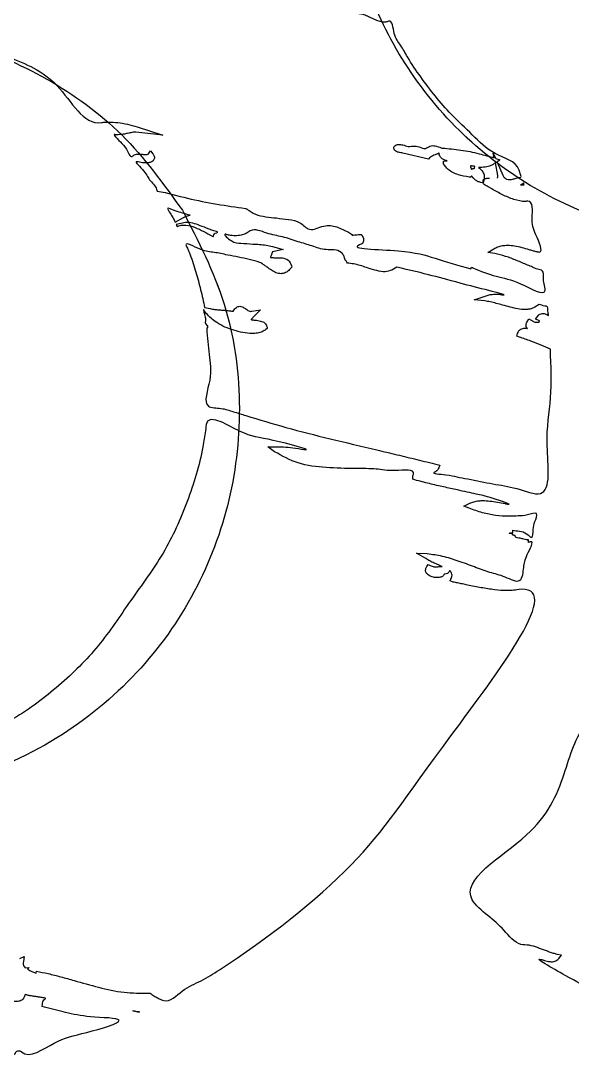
# Model space of a CAD drawing. Header units: inches. Extents: x 0.01 to 3.99, y 0.01 to 4.99.
# Drawn here: x 1.013 to 1.316, y 1.14 to 1.711 of the extents above; entities that cross this region are included whole.
import ezdxf

# ---------------------------------------------------------------- set-up
doc = ezdxf.new("R2010")
doc.units = ezdxf.units.IN
for name, color, linetype in [('Logo', 7, 'CONTINUOUS'), ('outline', 7, 'CONTINUOUS'), ('outline_2', 7, 'CONTINUOUS')]:
    doc.layers.add(name, color=color, linetype=linetype)

msp = doc.modelspace()

# ---------------------------------------------------------------- linework, layer by layer
at = {"layer": 'Logo', "color": 7}
for points in [[(1.076704, 1.652418), (1.09086, 1.647862), (1.076053, 1.649489), (1.076053, 1.649489)], [(1.064012, 1.648187), (1.064337, 1.648025), (1.064012, 1.647862)], [(1.082887, 1.637611), (1.084026, 1.639238), (1.085328, 1.637611)], [(1.237467, 1.635333), (1.236816, 1.634682), (1.222822, 1.637936)], [(1.243813, 1.640865), (1.244138, 1.640702), (1.244464, 1.640702)], [(1.272939, 1.635333), (1.272451, 1.637936), (1.273752, 1.635007), (1.27603, 1.634194), (1.274566, 1.632892), (1.277658, 1.625895)], [(1.245114, 1.632078), (1.245114, 1.633543), (1.246904, 1.633706), (1.247067, 1.633706)], [(1.274891, 1.62557), (1.27359, 1.632567)], [(1.262037, 1.629638), (1.262362, 1.630614)], [(1.264315, 1.630126), (1.264803, 1.629638)], [(1.261386, 1.624431), (1.26041, 1.625407), (1.260084, 1.624756), (1.259108, 1.624756), (1.259108, 1.624756)], [(1.267244, 1.622966), (1.266918, 1.621665), (1.265617, 1.621827)], [(1.267895, 1.620363), (1.267406, 1.620688)], [(1.269359, 1.624105), (1.270335, 1.624105)], [(1.28742, 1.620526), (1.288885, 1.620526), (1.289373, 1.620526)], [(1.136258, 1.607508), (1.136746, 1.607508), (1.137071, 1.607183)], [(1.097694, 1.600023), (1.10225, 1.602627)], [(1.103226, 1.599861), (1.098182, 1.598722)], [(1.192883, 1.594491), (1.195161, 1.593027), (1.194673, 1.592864)], [(1.199066, 1.593189), (1.199879, 1.593189), (1.200368, 1.592538)], [(1.151065, 1.586681), (1.156923, 1.585054), (1.151065, 1.583752)], [(1.273264, 1.582776), (1.269522, 1.583426), (1.272776, 1.585379)], [(1.161479, 1.575942), (1.161641, 1.575291), (1.161153, 1.574802)], [(1.193045, 1.577406), (1.192395, 1.577406), (1.191906, 1.578057)], [(1.219405, 1.575291), (1.216639, 1.573663)], [(1.260084, 1.574314), (1.26041, 1.575291)], [(1.267732, 1.556741), (1.261874, 1.557392), (1.267406, 1.559182)], [(1.114616, 1.549907), (1.113152, 1.552022)], [(1.113803, 1.553161), (1.116895, 1.55251)], [(1.129586, 1.551046), (1.129424, 1.551046), (1.1304, 1.552348)], [(1.139675, 1.551046), (1.144556, 1.55186), (1.140488, 1.547792)], [(1.297672, 1.554788), (1.295231, 1.553324)], [(1.291163, 1.545676), (1.291977, 1.546978), (1.293278, 1.546165)], [(1.297509, 1.546002), (1.295556, 1.546815), (1.296858, 1.548443)], [(1.115105, 1.543398), (1.115593, 1.542585), (1.115105, 1.541771), (1.114942, 1.541609)], [(1.148136, 1.542422), (1.148136, 1.541609), (1.147485, 1.54112)], [(1.295882, 1.545026), (1.296533, 1.545026), (1.297672, 1.545026)], [(1.28677, 1.53689), (1.285305, 1.537378), (1.285793, 1.538842)], [(1.152204, 1.473919), (1.148624, 1.476685), (1.15318, 1.476685)], [(1.241535, 1.466922), (1.242999, 1.466597), (1.242511, 1.465132)], [(1.229331, 1.458461), (1.228192, 1.458786), (1.228192, 1.459925)], [(1.259271, 1.44284), (1.256179, 1.443979), (1.259108, 1.445444)], [(1.28319, 1.428033), (1.28319, 1.428684), (1.281237, 1.429172)], [(1.28319, 1.429335), (1.28319, 1.430799)], [(1.291814, 1.424128), (1.291814, 1.425592), (1.291163, 1.425592), (1.291163, 1.425267)], [(1.235351, 1.415178), (1.230307, 1.41827), (1.236165, 1.417945)], [(1.236002, 1.410948), (1.236653, 1.411924), (1.237792, 1.411436)], [(1.242511, 1.410785), (1.244301, 1.410785)], [(1.245765, 1.406717), (1.24544, 1.406717)], [(1.250321, 1.402324), (1.248694, 1.402975), (1.249508, 1.404765)], [(1.012268, 1.195512), (1.014709, 1.196651), (1.014221, 1.193885)], [(1.308411, 1.195512), (1.309875, 1.197302), (1.307597, 1.19779)], [(1.015197, 1.190468), (1.017313, 1.190631), (1.016499, 1.189655)], [(1.021218, 1.187539), (1.02138, 1.188516)], [(1.015197, 1.175824), (1.015035, 1.175173)], [(1.083212, 1.176475), (1.083863, 1.176475), (1.084351, 1.176149)], [(1.025774, 1.168827), (1.024472, 1.169152), (1.024635, 1.170454)]]:
    msp.add_lwpolyline(points, dxfattribs=at)
for points in [[(1.260247, 1.629638)], [(1.28742, 1.620526)], [(1.287746, 1.625082)], [(1.101599, 1.606532)], [(1.10583, 1.603766)], [(1.103226, 1.599861)], [(1.12503, 1.593352)], [(1.303855, 1.530218)], [(1.074263, 1.166874)]]:
    msp.add_lwpolyline(points, close=True, dxfattribs=at)
for points, knots in [([(1.580797, 1.910973), (1.570384, 1.925422), (1.549894, 1.953857), (1.507298, 1.984692), (1.458099, 2.005527), (1.402829, 2.01354), (1.344422, 2.006146), (1.287865, 1.9815), (1.239403, 1.940268), (1.205505, 1.885529), (1.190804, 1.829713), (1.19053, 1.778037), (1.200335, 1.732234), (1.221146, 1.688257), (1.251999, 1.649239), (1.291626, 1.618658), (1.339719, 1.596972), (1.395479, 1.587216), (1.456268, 1.594055), (1.511732, 1.61786), (1.55698, 1.654837), (1.589248, 1.70021), (1.608628, 1.751441), (1.614163, 1.805716), (1.606462, 1.861053), (1.589448, 1.894147), (1.580797, 1.910973)], [0, 0, 0, 0, 0.053136, 0.104564, 0.155331, 0.212277, 0.269965, 0.329747, 0.394884, 0.457736, 0.519996, 0.565485, 0.611687, 0.659316, 0.710216, 0.759471, 0.808029, 0.867187, 0.927045, 0.989032, 1.045609, 1.100258, 1.154211, 1.208016, 1.262556, 1.318968, 1.318968, 1.318968, 1.318968]), ([(1.277658, 1.625895), (1.277898, 1.62538), (1.278351, 1.624409), (1.279807, 1.623561), (1.281567, 1.623382), (1.283665, 1.623643), (1.285404, 1.624491), (1.288251, 1.62457), (1.287299, 1.626288), (1.286968, 1.627404), (1.285379, 1.633578), (1.27198, 1.636624), (1.261084, 1.648056), (1.24981, 1.658366), (1.240485, 1.669106), (1.232504, 1.679752), (1.226165, 1.688934), (1.221586, 1.697467), (1.217487, 1.702365), (1.217005, 1.711382), (1.214115, 1.710055), (1.213412, 1.709898), (1.21215, 1.709797), (1.210231, 1.710163), (1.207698, 1.711078), (1.205178, 1.712258), (1.202735, 1.713381), (1.200484, 1.714312), (1.198959, 1.714492), (1.198252, 1.714575)], [0, 0, 0, 0, 0.001668, 0.003148, 0.004786, 0.006956, 0.0092, 0.011363, 0.012566, 0.013814, 0.01512, 0.03117, 0.047272, 0.063445, 0.076692, 0.089957, 0.103209, 0.110563, 0.117966, 0.125352, 0.126164, 0.126875, 0.127535, 0.12994, 0.13265, 0.135615, 0.138274, 0.140737, 0.142861, 0.142861, 0.142861, 0.142861]), ([(1.101599, 1.606532), (1.091187, 1.620982), (1.070697, 1.649416), (1.0281, 1.680251), (0.978903, 1.701085), (0.923652, 1.709096), (0.865287, 1.701721), (0.808808, 1.677021), (0.760355, 1.635824), (0.726451, 1.581081), (0.711585, 1.5253), (0.711334, 1.473629), (0.721158, 1.427839), (0.741925, 1.383828), (0.772804, 1.344799), (0.812428, 1.314216), (0.860522, 1.292531), (0.916282, 1.282775), (0.97707, 1.289614), (1.032535, 1.313419), (1.07778, 1.350396), (1.110058, 1.395768), (1.129402, 1.447005), (1.135075, 1.501273), (1.127289, 1.556617), (1.110259, 1.589707), (1.101599, 1.606532)], [0, 0, 0, 0, 0.053136, 0.104564, 0.155331, 0.212271, 0.269918, 0.329594, 0.394735, 0.45761, 0.5199, 0.565352, 0.611519, 0.659213, 0.710113, 0.759368, 0.807926, 0.867084, 0.926943, 0.988929, 1.045506, 1.100155, 1.154108, 1.207921, 1.262467, 1.318893, 1.318893, 1.318893, 1.318893]), ([(0.976796, 1.701883), (0.986492, 1.698165), (1.005951, 1.690703), (1.034636, 1.679477), (1.04702, 1.652923), (1.058333, 1.654879), (1.059634, 1.65499), (1.062244, 1.655069), (1.066212, 1.654767), (1.071446, 1.653909), (1.07494, 1.652918), (1.076704, 1.652418)], [0, 0, 0, 0, 0.031046, 0.062307, 0.094037, 0.095133, 0.09644, 0.09796, 0.10296, 0.108349, 0.113846, 0.113846, 0.113846, 0.113846]), ([(1.076053, 1.649489), (1.075709, 1.649477), (1.074981, 1.649452), (1.073838, 1.64928), (1.072287, 1.648915), (1.070245, 1.648481), (1.067694, 1.648161), (1.065792, 1.647938), (1.064658, 1.648056), (1.064342, 1.648156), (1.064121, 1.648177), (1.064012, 1.648187)], [0, 0, 0, 0, 0.001032, 0.002183, 0.003459, 0.005815, 0.008437, 0.011183, 0.011511, 0.011846, 0.012174, 0.012174, 0.012174, 0.012174]), ([(1.064012, 1.647862), (1.065173, 1.646533), (1.067486, 1.643884), (1.070917, 1.641054), (1.07292, 1.634817), (1.075065, 1.637115), (1.07634, 1.63738), (1.077366, 1.637458), (1.078186, 1.637443), (1.078896, 1.637419), (1.079576, 1.637267), (1.080233, 1.637261), (1.080822, 1.637153), (1.08152, 1.637102), (1.082163, 1.637164), (1.082734, 1.637318), (1.08285, 1.637539), (1.082887, 1.637611)], [0, 0, 0, 0, 0.005148, 0.010259, 0.015362, 0.016843, 0.018151, 0.019263, 0.01992, 0.020615, 0.021389, 0.021999, 0.022577, 0.023187, 0.024077, 0.024571, 0.024807, 0.024807, 0.024807, 0.024807]), ([(1.085328, 1.637611), (1.085621, 1.637192), (1.086123, 1.636477), (1.086273, 1.635284), (1.085995, 1.634169), (1.085039, 1.633146), (1.083305, 1.632628), (1.081474, 1.632524), (1.079621, 1.632649), (1.078147, 1.632838), (1.074316, 1.633965), (1.081803, 1.627306), (1.083232, 1.62282), (1.087393, 1.619417), (1.087611, 1.617214), (1.087652, 1.61713), (1.093693, 1.616032), (1.103999, 1.612994), (1.120398, 1.609841), (1.131049, 1.608274), (1.136258, 1.607508)], [0, 0, 0, 0, 0.001511, 0.00258, 0.00349, 0.004889, 0.006541, 0.008783, 0.010407, 0.01201, 0.013555, 0.019958, 0.026424, 0.032969, 0.033012, 0.033101, 0.033223, 0.050304, 0.066849, 0.082679, 0.082679, 0.082679, 0.082679]), ([(1.222822, 1.637936), (1.22199, 1.638066), (1.220475, 1.638302), (1.218384, 1.638992), (1.217615, 1.640547), (1.217994, 1.64172), (1.219039, 1.642536), (1.22054, 1.642712), (1.222093, 1.642566), (1.223529, 1.64228), (1.22546, 1.641279), (1.228358, 1.641966), (1.231747, 1.641713), (1.235021, 1.639764), (1.237523, 1.642211), (1.240732, 1.642009), (1.242721, 1.64127), (1.243813, 1.640865)], [0, 0, 0, 0, 0.002545, 0.004637, 0.006324, 0.007039, 0.008188, 0.010066, 0.011421, 0.01288, 0.014436, 0.017782, 0.021255, 0.024817, 0.027501, 0.030391, 0.033904, 0.033904, 0.033904, 0.033904]), ([(1.247067, 1.633706), (1.246526, 1.633876), (1.245456, 1.634214), (1.244001, 1.635077), (1.24308, 1.636068), (1.242852, 1.636971), (1.242673, 1.63739), (1.242795, 1.638142), (1.242139, 1.637679), (1.241716, 1.637499), (1.240905, 1.637148), (1.239828, 1.636823), (1.238521, 1.636223), (1.237815, 1.635627), (1.237467, 1.635333)], [0, 0, 0, 0, 0.001697, 0.003354, 0.005053, 0.005566, 0.006069, 0.006559, 0.007089, 0.007633, 0.008162, 0.009655, 0.011057, 0.012419, 0.012419, 0.012419, 0.012419]), ([(1.244464, 1.640702), (1.247825, 1.640411), (1.254644, 1.63982), (1.264147, 1.637861), (1.27021, 1.636118), (1.272939, 1.635333)], [0, 0, 0, 0, 0.010115, 0.02052, 0.029039, 0.029039, 0.029039, 0.029039]), ([(1.259108, 1.624756), (1.257145, 1.625117), (1.253111, 1.625857), (1.247901, 1.628164), (1.245887, 1.630992), (1.245114, 1.632078)], [0, 0, 0, 0, 0.006016, 0.012359, 0.016312, 0.016312, 0.016312, 0.016312]), ([(1.27359, 1.632567), (1.272776, 1.632019), (1.271081, 1.630879), (1.267852, 1.63003), (1.265553, 1.630092), (1.264315, 1.630126)], [0, 0, 0, 0, 0.002927, 0.006098, 0.009806, 0.009806, 0.009806, 0.009806]), ([(1.262362, 1.630614), (1.262126, 1.630664), (1.261631, 1.630769), (1.260931, 1.630728), (1.259983, 1.631202), (1.259983, 1.630414), (1.259977, 1.629966), (1.260158, 1.629746), (1.260247, 1.629638)], [0, 0, 0, 0, 0.000709, 0.001485, 0.002302, 0.002866, 0.003278, 0.003682, 0.003682, 0.003682, 0.003682]), ([(1.260247, 1.629638), (1.260247, 1.629583), (1.260247, 1.629471), (1.260289, 1.629306), (1.260439, 1.629032), (1.260793, 1.629369), (1.261158, 1.629421), (1.261494, 1.629479), (1.261744, 1.629479), (1.261948, 1.629489), (1.262011, 1.629594), (1.262037, 1.629638)], [0, 0, 0, 0, 0.000163, 0.000331, 0.00053, 0.00093, 0.001351, 0.001722, 0.001921, 0.002124, 0.00227, 0.00227, 0.00227, 0.00227]), ([(1.264803, 1.629638), (1.26533, 1.629162), (1.266444, 1.628155), (1.267715, 1.625827), (1.267413, 1.623994), (1.267244, 1.622966)], [0, 0, 0, 0, 0.002131, 0.004511, 0.007544, 0.007544, 0.007544, 0.007544]), ([(1.265617, 1.621827), (1.264953, 1.621981), (1.263746, 1.62226), (1.262356, 1.623299), (1.261691, 1.624075), (1.261386, 1.624431)], [0, 0, 0, 0, 0.00202, 0.003679, 0.005087, 0.005087, 0.005087, 0.005087]), ([(1.267406, 1.620688), (1.267198, 1.62098), (1.266837, 1.621488), (1.266757, 1.62232), (1.266906, 1.623145), (1.267594, 1.623844), (1.26853, 1.624085), (1.269112, 1.624099), (1.269359, 1.624105)], [0, 0, 0, 0, 0.001055, 0.001832, 0.002436, 0.003528, 0.004531, 0.005273, 0.005273, 0.005273, 0.005273]), ([(1.272776, 1.585379), (1.273506, 1.585772), (1.274992, 1.586573), (1.277551, 1.587201), (1.280641, 1.587425), (1.284207, 1.587074), (1.288102, 1.586172), (1.291329, 1.585279), (1.293912, 1.584426), (1.295742, 1.58402), (1.300732, 1.582505), (1.294809, 1.594855), (1.293204, 1.600439), (1.294609, 1.611886), (1.291049, 1.611546), (1.290625, 1.611442), (1.288169, 1.611264), (1.283592, 1.612357), (1.277508, 1.614992), (1.2731, 1.617352), (1.270368, 1.619014), (1.269104, 1.61969), (1.26829, 1.620143), (1.267895, 1.620363)], [0, 0, 0, 0, 0.00248, 0.005046, 0.007827, 0.011747, 0.015742, 0.019798, 0.021834, 0.023806, 0.025683, 0.03524, 0.044785, 0.054353, 0.054801, 0.055218, 0.055666, 0.062158, 0.068967, 0.075616, 0.077121, 0.078558, 0.079915, 0.079915, 0.079915, 0.079915]), ([(1.274729, 1.624268), (1.274806, 1.624401), (1.274965, 1.624677), (1.274921, 1.625139), (1.274901, 1.625434), (1.274891, 1.62557)], [0, 0, 0, 0, 0.00045, 0.000933, 0.001343, 0.001343, 0.001343, 0.001343]), ([(1.289373, 1.620526), (1.28933, 1.620635), (1.289244, 1.620851), (1.289172, 1.621155), (1.289042, 1.621752), (1.288554, 1.620959), (1.288034, 1.62074), (1.287627, 1.620598), (1.28742, 1.620526)], [0, 0, 0, 0, 0.000347, 0.000683, 0.00103, 0.001688, 0.00231, 0.002951, 0.002951, 0.002951, 0.002951]), ([(1.10583, 1.603766), (1.104414, 1.604229), (1.101573, 1.605159), (1.098153, 1.605763), (1.092088, 1.608863), (1.095105, 1.604789), (1.096247, 1.602585), (1.097215, 1.60087), (1.097694, 1.600023)], [0, 0, 0, 0, 0.004299, 0.008622, 0.01292, 0.015764, 0.018675, 0.021518, 0.021518, 0.021518, 0.021518]), ([(1.10225, 1.602627), (1.102601, 1.602824), (1.103324, 1.603229), (1.104549, 1.603572), (1.105399, 1.603701), (1.10583, 1.603766)], [0, 0, 0, 0, 0.001205, 0.002476, 0.003785, 0.003785, 0.003785, 0.003785]), ([(1.137071, 1.607183), (1.138588, 1.606164), (1.141716, 1.604061), (1.147437, 1.602853), (1.153569, 1.602326), (1.159873, 1.601489), (1.16643, 1.60052), (1.171556, 1.594123), (1.17899, 1.59886), (1.18654, 1.597759), (1.190785, 1.595572), (1.192883, 1.594491)], [0, 0, 0, 0, 0.005435, 0.011211, 0.017241, 0.023929, 0.030382, 0.036702, 0.044749, 0.051964, 0.059016, 0.059016, 0.059016, 0.059016]), ([(1.098182, 1.598722), (1.098235, 1.598613), (1.098338, 1.598399), (1.098484, 1.598095), (1.098463, 1.597337), (1.099844, 1.598275), (1.10092, 1.598275), (1.103558, 1.598576), (1.107382, 1.597667), (1.112187, 1.595607), (1.115376, 1.593729), (1.117374, 1.592691), (1.117949, 1.592455), (1.118714, 1.591731), (1.118796, 1.593236), (1.119525, 1.593988), (1.121984, 1.594608), (1.118455, 1.595161), (1.116893, 1.595946), (1.113905, 1.597112), (1.110524, 1.598399), (1.106687, 1.599817), (1.104256, 1.599848), (1.103226, 1.599861)], [0, 0, 0, 0, 0.000361, 0.000708, 0.001037, 0.002265, 0.003547, 0.004847, 0.009938, 0.015224, 0.020437, 0.021159, 0.021849, 0.022477, 0.023461, 0.024667, 0.026115, 0.028337, 0.030549, 0.032707, 0.037498, 0.041681, 0.044755, 0.044755, 0.044755, 0.044755]), ([(1.191906, 1.578057), (1.191636, 1.578486), (1.191167, 1.57923), (1.190689, 1.580278), (1.190459, 1.58109), (1.190252, 1.581814), (1.189657, 1.582563), (1.187299, 1.585271), (1.180356, 1.584165), (1.172889, 1.587019), (1.164862, 1.589319), (1.156599, 1.592162), (1.148071, 1.593456), (1.140461, 1.597088), (1.136596, 1.593569), (1.133745, 1.592763), (1.131162, 1.592462), (1.12882, 1.59264), (1.127089, 1.592811), (1.12324, 1.594132), (1.12923, 1.588522), (1.133862, 1.58852), (1.139426, 1.587986), (1.14401, 1.587822), (1.147631, 1.587514), (1.149937, 1.586954), (1.151065, 1.586681)], [0, 0, 0, 0, 0.001521, 0.002636, 0.003436, 0.004061, 0.004867, 0.006274, 0.014621, 0.022695, 0.030615, 0.039643, 0.048537, 0.057707, 0.060481, 0.063361, 0.066463, 0.068304, 0.070235, 0.072228, 0.077091, 0.082653, 0.089202, 0.092931, 0.096566, 0.100044, 0.100044, 0.100044, 0.100044]), ([(1.200368, 1.592538), (1.200544, 1.592225), (1.200919, 1.591558), (1.20126, 1.59039), (1.201135, 1.589218), (1.200602, 1.588292), (1.199807, 1.587798), (1.191973, 1.58526), (1.225829, 1.584972), (1.239063, 1.580474), (1.253117, 1.576356), (1.260084, 1.574314)], [0, 0, 0, 0, 0.001078, 0.002294, 0.003588, 0.004504, 0.005385, 0.00636, 0.027819, 0.048609, 0.069048, 0.069048, 0.069048, 0.069048]), ([(1.194673, 1.592864), (1.195197, 1.592917), (1.196208, 1.593019), (1.197672, 1.593155), (1.198614, 1.593178), (1.199066, 1.593189)], [0, 0, 0, 0, 0.001581, 0.00305, 0.004407, 0.004407, 0.004407, 0.004407]), ([(1.161153, 1.574802), (1.16066, 1.574214), (1.159719, 1.573091), (1.157846, 1.571964), (1.155553, 1.571549), (1.153015, 1.572134), (1.150517, 1.573549), (1.148448, 1.575045), (1.14674, 1.576349), (1.145389, 1.577234), (1.14272, 1.578627), (1.138283, 1.579437), (1.132435, 1.580871), (1.126078, 1.581996), (1.118623, 1.58363), (1.112604, 1.583846), (1.101987, 1.590016), (1.104441, 1.58564), (1.10512, 1.583946), (1.106852, 1.579551), (1.109008, 1.57258), (1.11173, 1.562912), (1.113113, 1.556407), (1.113803, 1.553161)], [0, 0, 0, 0, 0.002294, 0.004371, 0.006411, 0.009133, 0.011985, 0.014983, 0.016789, 0.018432, 0.019823, 0.02579, 0.031792, 0.03787, 0.045431, 0.053279, 0.061494, 0.063458, 0.065407, 0.067328, 0.077438, 0.087437, 0.097392, 0.097392, 0.097392, 0.097392]), ([(1.151065, 1.583752), (1.151039, 1.583653), (1.150974, 1.583403), (1.150805, 1.58304), (1.15075, 1.582542), (1.150491, 1.581987), (1.150326, 1.581378), (1.149597, 1.580448), (1.151032, 1.580591), (1.151944, 1.580477), (1.153922, 1.580515), (1.156469, 1.580482), (1.160138, 1.579488), (1.161017, 1.577162), (1.161479, 1.575942)], [0, 0, 0, 0, 0.000307, 0.000774, 0.001187, 0.001802, 0.002546, 0.003303, 0.004226, 0.005324, 0.006565, 0.009914, 0.013258, 0.016947, 0.016947, 0.016947, 0.016947]), ([(1.26041, 1.575291), (1.260503, 1.575248), (1.260676, 1.575169), (1.260957, 1.575087), (1.265237, 1.57313), (1.274649, 1.569628), (1.285442, 1.568254), (1.302358, 1.557955), (1.30038, 1.566313), (1.299739, 1.569418), (1.300324, 1.573641), (1.296573, 1.574048), (1.294078, 1.575339), (1.29018, 1.576863), (1.285335, 1.579014), (1.279345, 1.581301), (1.275259, 1.582292), (1.273264, 1.582776)], [0, 0, 0, 0, 0.000308, 0.000569, 0.000877, 0.014417, 0.02855, 0.04249, 0.046061, 0.049596, 0.053167, 0.056078, 0.058981, 0.061931, 0.068502, 0.074954, 0.081107, 0.081107, 0.081107, 0.081107]), ([(1.216639, 1.573663), (1.215413, 1.573275), (1.212748, 1.57243), (1.208265, 1.573385), (1.204075, 1.574622), (1.200161, 1.575974), (1.196659, 1.577016), (1.194244, 1.577277), (1.193045, 1.577406)], [0, 0, 0, 0, 0.003799, 0.008261, 0.013356, 0.017005, 0.020672, 0.024279, 0.024279, 0.024279, 0.024279]), ([(1.267406, 1.559182), (1.268146, 1.559465), (1.269597, 1.560019), (1.271912, 1.560408), (1.273779, 1.560514), (1.275224, 1.560449), (1.276182, 1.560323), (1.283808, 1.559028), (1.252446, 1.56682), (1.24035, 1.570409), (1.226407, 1.573659), (1.219405, 1.575291)], [0, 0, 0, 0, 0.002371, 0.00465, 0.007003, 0.007981, 0.008964, 0.009953, 0.029678, 0.049589, 0.069674, 0.069674, 0.069674, 0.069674]), ([(1.113152, 1.552022), (1.113336, 1.55109), (1.113702, 1.549232), (1.114518, 1.54664), (1.113915, 1.54426), (1.11477, 1.543599), (1.114952, 1.543524), (1.115052, 1.543442), (1.115105, 1.543398)], [0, 0, 0, 0, 0.00283, 0.005639, 0.008431, 0.008633, 0.008817, 0.009019, 0.009019, 0.009019, 0.009019]), ([(1.116895, 1.55251), (1.117676, 1.55237), (1.119199, 1.552096), (1.121484, 1.551859), (1.123621, 1.551713), (1.125647, 1.551532), (1.127602, 1.551332), (1.128912, 1.551143), (1.129586, 1.551046)], [0, 0, 0, 0, 0.002383, 0.004638, 0.006887, 0.008811, 0.010738, 0.012782, 0.012782, 0.012782, 0.012782]), ([(1.1304, 1.552348), (1.130672, 1.552637), (1.131187, 1.553183), (1.132157, 1.553693), (1.133247, 1.553883), (1.13439, 1.553639), (1.135439, 1.553031), (1.136467, 1.552323), (1.137452, 1.551597), (1.138527, 1.550944), (1.139301, 1.551013), (1.139675, 1.551046)], [0, 0, 0, 0, 0.001185, 0.002239, 0.003223, 0.004451, 0.005651, 0.006844, 0.008185, 0.009365, 0.010462, 0.010462, 0.010462, 0.010462]), ([(1.295231, 1.553324), (1.294717, 1.553039), (1.293666, 1.552456), (1.291812, 1.55209), (1.289216, 1.551949), (1.285803, 1.552342), (1.281705, 1.553312), (1.277773, 1.554375), (1.274146, 1.555416), (1.270905, 1.55626), (1.26876, 1.556585), (1.267732, 1.556741)], [0, 0, 0, 0, 0.001752, 0.003588, 0.005599, 0.009546, 0.013829, 0.018233, 0.021763, 0.025151, 0.028268, 0.028268, 0.028268, 0.028268]), ([(1.296858, 1.548443), (1.297132, 1.548733), (1.297656, 1.549291), (1.298689, 1.549797), (1.299784, 1.549976), (1.300897, 1.549742), (1.301778, 1.549403), (1.303145, 1.548237), (1.302444, 1.550588), (1.302323, 1.551768), (1.302612, 1.553819), (1.300615, 1.553859), (1.299207, 1.554348), (1.298181, 1.554642), (1.297672, 1.554788)], [0, 0, 0, 0, 0.00119, 0.002281, 0.003378, 0.004479, 0.00555, 0.006557, 0.008151, 0.009708, 0.011301, 0.012872, 0.014469, 0.01604, 0.01604, 0.01604, 0.01604]), ([(1.147485, 1.54112), (1.146823, 1.540637), (1.145437, 1.539625), (1.142749, 1.538969), (1.137472, 1.538615), (1.129734, 1.540393), (1.120853, 1.543909), (1.116486, 1.548109), (1.114616, 1.549907)], [0, 0, 0, 0, 0.002439, 0.005104, 0.008144, 0.018276, 0.028585, 0.036307, 0.036307, 0.036307, 0.036307]), ([(1.140488, 1.547792), (1.140335, 1.547642), (1.140047, 1.547361), (1.139727, 1.546964), (1.139075, 1.546354), (1.140173, 1.546361), (1.140798, 1.546182), (1.142356, 1.546169), (1.144354, 1.545773), (1.147171, 1.54495), (1.147821, 1.543247), (1.148136, 1.542422)], [0, 0, 0, 0, 0.000626, 0.001177, 0.001733, 0.002449, 0.00323, 0.004039, 0.006921, 0.009595, 0.012109, 0.012109, 0.012109, 0.012109]), ([(1.293278, 1.546165), (1.293696, 1.545882), (1.294345, 1.545443), (1.295244, 1.545044), (1.295703, 1.545031), (1.295882, 1.545026)], [0, 0, 0, 0, 0.001518, 0.002356, 0.002888, 0.002888, 0.002888, 0.002888]), ([(1.297672, 1.545026), (1.297683, 1.545123), (1.297706, 1.545309), (1.297778, 1.54554), (1.297927, 1.545856), (1.297703, 1.545861), (1.297636, 1.545977), (1.297553, 1.545993), (1.297509, 1.546002)], [0, 0, 0, 0, 0.000286, 0.000546, 0.000832, 0.00096, 0.001075, 0.001202, 0.001202, 0.001202, 0.001202]), ([(1.114942, 1.541609), (1.115346, 1.53678), (1.116153, 1.527131), (1.118332, 1.514394), (1.111544, 1.497799), (1.123224, 1.498095), (1.129581, 1.495908), (1.141547, 1.492151), (1.159078, 1.486963), (1.183203, 1.480864), (1.203561, 1.476079), (1.219479, 1.472279), (1.230497, 1.469651), (1.23785, 1.467833), (1.241535, 1.466922)], [0, 0, 0, 0, 0.014265, 0.028502, 0.042717, 0.049705, 0.056803, 0.063897, 0.086917, 0.111926, 0.138427, 0.149684, 0.161019, 0.172407, 0.172407, 0.172407, 0.172407]), ([(1.285793, 1.538842), (1.285958, 1.539281), (1.286327, 1.540261), (1.287738, 1.54152), (1.28921, 1.541798), (1.290271, 1.541761), (1.290639, 1.541772), (1.291381, 1.541468), (1.290823, 1.541957), (1.290683, 1.542311), (1.290431, 1.54287), (1.290439, 1.543663), (1.290642, 1.54467), (1.290979, 1.545322), (1.291163, 1.545676)], [0, 0, 0, 0, 0.001394, 0.003113, 0.005382, 0.005756, 0.006204, 0.006699, 0.007131, 0.007552, 0.008024, 0.008893, 0.00989, 0.011082, 0.011082, 0.011082, 0.011082]), ([(1.303855, 1.530218), (1.302152, 1.530957), (1.298584, 1.532505), (1.292921, 1.534822), (1.288881, 1.53618), (1.28677, 1.53689)], [0, 0, 0, 0, 0.005569, 0.011667, 0.018349, 0.018349, 0.018349, 0.018349]), ([(1.242511, 1.465132), (1.242316, 1.464666), (1.24196, 1.463812), (1.241029, 1.462955), (1.237686, 1.461815), (1.247819, 1.461427), (1.252031, 1.46007), (1.261317, 1.458497), (1.272119, 1.45607), (1.284789, 1.454519), (1.305576, 1.445766), (1.300235, 1.480336), (1.304839, 1.502782), (1.304183, 1.521059), (1.303855, 1.530218)], [0, 0, 0, 0, 0.001488, 0.002726, 0.003826, 0.010348, 0.016643, 0.022718, 0.036783, 0.05016, 0.063373, 0.089754, 0.116292, 0.142947, 0.142947, 0.142947, 0.142947]), ([(1.15318, 1.476685), (1.154941, 1.476633), (1.158544, 1.476527), (1.163448, 1.476048), (1.176441, 1.473652), (1.146526, 1.482054), (1.136492, 1.481902), (1.114633, 1.496118), (1.114405, 1.485306), (1.113573, 1.481114), (1.111403, 1.467776), (1.104847, 1.446402), (1.091893, 1.417522), (1.073049, 1.392589), (1.056105, 1.366627), (1.034142, 1.344957), (1.016556, 1.33178), (1.005276, 1.325207), (1.00171, 1.323122), (0.999308, 1.321791), (0.998112, 1.321129)], [0, 0, 0, 0, 0.005193, 0.010628, 0.016209, 0.03467, 0.053536, 0.07254, 0.076982, 0.08143, 0.085889, 0.117165, 0.148498, 0.180154, 0.210669, 0.241279, 0.272148, 0.276303, 0.28044, 0.284541, 0.284541, 0.284541, 0.284541]), ([(1.228192, 1.459925), (1.228202, 1.460127), (1.22822, 1.460511), (1.228346, 1.461049), (1.229681, 1.464658), (1.216461, 1.462734), (1.20845, 1.464783), (1.194922, 1.464516), (1.180969, 1.465093), (1.165243, 1.466668), (1.156436, 1.471565), (1.152204, 1.473919)], [0, 0, 0, 0, 0.000605, 0.001148, 0.001667, 0.011714, 0.022426, 0.03347, 0.049856, 0.065416, 0.079814, 0.079814, 0.079814, 0.079814]), ([(1.259108, 1.445444), (1.259807, 1.445752), (1.261284, 1.446404), (1.263818, 1.446948), (1.266943, 1.447149), (1.270627, 1.446878), (1.274736, 1.446206), (1.277725, 1.445786), (1.279462, 1.445308), (1.280001, 1.445247), (1.283556, 1.444443), (1.269459, 1.449355), (1.263541, 1.450532), (1.253475, 1.452788), (1.245126, 1.454575), (1.237244, 1.456348), (1.231999, 1.457749), (1.229331, 1.458461)], [0, 0, 0, 0, 0.002287, 0.004834, 0.007722, 0.011659, 0.015884, 0.020211, 0.020719, 0.021256, 0.021871, 0.030699, 0.040364, 0.050822, 0.058593, 0.066607, 0.074901, 0.074901, 0.074901, 0.074901]), ([(1.28319, 1.430799), (1.284454, 1.430625), (1.287088, 1.430262), (1.290523, 1.429625), (1.294214, 1.425155), (1.294309, 1.431919), (1.295042, 1.43499), (1.297732, 1.441611), (1.290733, 1.438647), (1.286297, 1.43872), (1.280273, 1.438286), (1.273723, 1.43879), (1.266362, 1.440237), (1.261665, 1.441961), (1.259271, 1.44284)], [0, 0, 0, 0, 0.003782, 0.007883, 0.01118, 0.015568, 0.020018, 0.024489, 0.029552, 0.034587, 0.039708, 0.047076, 0.054431, 0.062075, 0.062075, 0.062075, 0.062075]), ([(1.281237, 1.429172), (1.281441, 1.429216), (1.281847, 1.429303), (1.282503, 1.429335), (1.282949, 1.429335), (1.28319, 1.429335)], [0, 0, 0, 0, 0.000625, 0.001241, 0.001965, 0.001965, 0.001965, 0.001965]), ([(1.291163, 1.425267), (1.291137, 1.425323), (1.291079, 1.425451), (1.290883, 1.425552), (1.29025, 1.425677), (1.288969, 1.425832), (1.287234, 1.426658), (1.284785, 1.426354), (1.284619, 1.427409), (1.2845, 1.427595), (1.28456, 1.428002), (1.284017, 1.42786), (1.283637, 1.428016), (1.283342, 1.428027), (1.28319, 1.428033)], [0, 0, 0, 0, 0.000181, 0.000413, 0.000618, 0.002132, 0.004161, 0.006862, 0.007036, 0.007255, 0.007536, 0.007984, 0.008401, 0.008849, 0.008849, 0.008849, 0.008849]), ([(1.236165, 1.417945), (1.238912, 1.41759), (1.24464, 1.416849), (1.253212, 1.414013), (1.261755, 1.410942), (1.270458, 1.40751), (1.278172, 1.405964), (1.288324, 1.400359), (1.289155, 1.411311), (1.289947, 1.415857), (1.295249, 1.425321), (1.292497, 1.4243), (1.292127, 1.42418), (1.291901, 1.424142), (1.291814, 1.424128)], [0, 0, 0, 0, 0.008295, 0.017296, 0.026925, 0.035785, 0.044554, 0.053109, 0.060443, 0.067783, 0.07506, 0.075561, 0.075982, 0.076246, 0.076246, 0.076246, 0.076246]), ([(1.244301, 1.410785), (1.244096, 1.410893), (1.243685, 1.411108), (1.243048, 1.411461), (1.241783, 1.412006), (1.239916, 1.412764), (1.23757, 1.413889), (1.236083, 1.414753), (1.235351, 1.415178)], [0, 0, 0, 0, 0.000696, 0.001391, 0.002184, 0.004822, 0.00744, 0.009979, 0.009979, 0.009979, 0.009979]), ([(1.24544, 1.406717), (1.245323, 1.406409), (1.245039, 1.40566), (1.243619, 1.404876), (1.241693, 1.404684), (1.239398, 1.404963), (1.237134, 1.405674), (1.235642, 1.407041), (1.235164, 1.408425), (1.235233, 1.409678), (1.235718, 1.410478), (1.236002, 1.410948)], [0, 0, 0, 0, 0.000968, 0.002347, 0.004534, 0.00673, 0.009245, 0.011576, 0.012433, 0.013573, 0.015199, 0.015199, 0.015199, 0.015199]), ([(1.237792, 1.411436), (1.238465, 1.411152), (1.239595, 1.410673), (1.241236, 1.410572), (1.242117, 1.410719), (1.242511, 1.410785)], [0, 0, 0, 0, 0.002175, 0.003654, 0.004852, 0.004852, 0.004852, 0.004852]), ([(1.249508, 1.404765), (1.249664, 1.405234), (1.249963, 1.40613), (1.249567, 1.407325), (1.248348, 1.409113), (1.248113, 1.407555), (1.247166, 1.40687), (1.246286, 1.406774), (1.245765, 1.406717)], [0, 0, 0, 0, 0.001405, 0.002682, 0.004268, 0.005084, 0.006146, 0.007686, 0.007686, 0.007686, 0.007686]), ([(1.084351, 1.176149), (1.085044, 1.175662), (1.086468, 1.174661), (1.088815, 1.173496), (1.09412, 1.170698), (1.101679, 1.178879), (1.111976, 1.182996), (1.144916, 1.203745), (1.201464, 1.247872), (1.234247, 1.300299), (1.314421, 1.403557), (1.283752, 1.397786), (1.281965, 1.397641), (1.278405, 1.397544), (1.272971, 1.397999), (1.265725, 1.399238), (1.259857, 1.400327), (1.255572, 1.40131), (1.252907, 1.401818), (1.251167, 1.402159), (1.250321, 1.402324)], [0, 0, 0, 0, 0.002529, 0.005201, 0.007958, 0.019602, 0.031253, 0.042928, 0.135444, 0.224997, 0.313147, 0.314851, 0.316648, 0.318547, 0.325518, 0.332962, 0.340598, 0.343417, 0.346151, 0.348736, 0.348736, 0.348736, 0.348736]), ([(1.307597, 1.19779), (1.306924, 1.197978), (1.305519, 1.198369), (1.303368, 1.199133), (1.300393, 1.200123), (1.296711, 1.20155), (1.292279, 1.203074), (1.28484, 1.202829), (1.278397, 1.211683), (1.269768, 1.218902), (1.248633, 1.236075), (1.296331, 1.261258), (1.311223, 1.293058), (1.317436, 1.317847), (1.324839, 1.325713), (1.32524, 1.326252), (1.325415, 1.326644), (1.325496, 1.326824)], [0, 0, 0, 0, 0.002096, 0.004373, 0.006845, 0.011501, 0.016229, 0.020845, 0.032896, 0.04496, 0.057036, 0.103625, 0.143019, 0.174013, 0.174726, 0.175422, 0.176012, 0.176012, 0.176012, 0.176012]), ([(1.014221, 1.193885), (1.014171, 1.193424), (1.014082, 1.192601), (1.014318, 1.191322), (1.014892, 1.190765), (1.015197, 1.190468)], [0, 0, 0, 0, 0.001394, 0.00249, 0.003736, 0.003736, 0.003736, 0.003736]), ([(1.346324, 1.169478), (1.345631, 1.169649), (1.344255, 1.16999), (1.342209, 1.1706), (1.335629, 1.172101), (1.32467, 1.179115), (1.316139, 1.184042), (1.293636, 1.196433), (1.299415, 1.194865), (1.3, 1.194693), (1.301406, 1.194327), (1.303444, 1.193745), (1.30643, 1.193695), (1.307766, 1.19492), (1.308411, 1.195512)], [0, 0, 0, 0, 0.00214, 0.004254, 0.006394, 0.022471, 0.038398, 0.054204, 0.054834, 0.055429, 0.056059, 0.059173, 0.061891, 0.06443, 0.06443, 0.06443, 0.06443]), ([(1.016499, 1.189655), (1.016916, 1.18943), (1.017832, 1.188938), (1.019414, 1.188248), (1.020579, 1.18779), (1.021218, 1.187539)], [0, 0, 0, 0, 0.001421, 0.003117, 0.005175, 0.005175, 0.005175, 0.005175]), ([(1.02138, 1.188516), (1.023533, 1.188117), (1.028024, 1.187286), (1.034889, 1.185481), (1.044103, 1.182898), (1.05557, 1.179636), (1.069282, 1.176536), (1.078626, 1.176495), (1.083212, 1.176475)], [0, 0, 0, 0, 0.006567, 0.013695, 0.021282, 0.035272, 0.049504, 0.063226, 0.063226, 0.063226, 0.063226]), ([(1.015035, 1.175173), (1.014833, 1.174652), (1.014401, 1.173535), (1.012748, 1.17213), (1.010855, 1.171871), (1.009337, 1.171955), (1.00836, 1.172081), (1.007375, 1.172248), (1.006377, 1.172405), (1.005401, 1.172533), (1.00476, 1.172558), (1.004458, 1.172569)], [0, 0, 0, 0, 0.001658, 0.003559, 0.006172, 0.00715, 0.008134, 0.009122, 0.010147, 0.011167, 0.012072, 0.012072, 0.012072, 0.012072]), ([(1.024635, 1.170454), (1.024715, 1.170866), (1.024878, 1.171695), (1.025149, 1.172931), (1.027303, 1.173744), (1.024137, 1.174059), (1.022615, 1.174398), (1.020559, 1.174678), (1.018709, 1.174976), (1.016885, 1.175257), (1.015753, 1.175637), (1.015197, 1.175824)], [0, 0, 0, 0, 0.00126, 0.002541, 0.003763, 0.005781, 0.007762, 0.009737, 0.011658, 0.013478, 0.015236, 0.015236, 0.015236, 0.015236]), ([(0.997949, 1.142955), (0.998802, 1.143023), (1.000604, 1.143166), (1.003503, 1.143104), (1.005837, 1.142242), (1.007627, 1.142668), (1.008579, 1.143011), (1.00977, 1.143047), (1.009882, 1.14409), (1.010588, 1.144736), (1.011458, 1.144964), (1.012203, 1.144845), (1.012703, 1.144601), (1.017568, 1.140071), (1.032732, 1.151706), (1.045894, 1.153664), (1.076582, 1.162866), (1.04981, 1.163049), (1.038335, 1.16569), (1.029748, 1.167835), (1.025774, 1.168827)], [0, 0, 0, 0, 0.002566, 0.005422, 0.008671, 0.009711, 0.010803, 0.01187, 0.012638, 0.013524, 0.014609, 0.015213, 0.015758, 0.01625, 0.034941, 0.053795, 0.072744, 0.088587, 0.102464, 0.11442, 0.11442, 0.11442, 0.11442]), ([(1.074263, 1.166874), (1.074642, 1.166761), (1.075396, 1.166536), (1.076539, 1.166318), (1.077327, 1.165976), (1.077807, 1.166087), (1.077877, 1.166197), (1.078472, 1.166309), (1.076356, 1.166402), (1.07556, 1.166676), (1.074686, 1.16681), (1.074263, 1.166874)], [0, 0, 0, 0, 0.001183, 0.002357, 0.003515, 0.003643, 0.003758, 0.003886, 0.005197, 0.00648, 0.007685, 0.007685, 0.007685, 0.007685])]:
    msp.add_open_spline(points, degree=3, knots=knots, dxfattribs=at)
at = {"layer": 'outline', "color": 7}
msp.add_lwpolyline([(1.101599, 1.606538)], close=True, dxfattribs=at)
for points, knots in [([(1.580797, 1.910979), (1.570384, 1.925428), (1.549894, 1.953863), (1.507297, 1.984698), (1.458099, 2.005532), (1.402829, 2.013546), (1.344422, 2.006152), (1.287864, 1.981505), (1.239403, 1.940273), (1.205505, 1.885535), (1.190804, 1.829718), (1.19053, 1.778042), (1.200334, 1.732239), (1.221146, 1.688262), (1.251999, 1.649244), (1.291626, 1.618663), (1.339719, 1.596978), (1.395479, 1.587221), (1.456268, 1.594061), (1.511732, 1.617866), (1.55698, 1.654842), (1.589248, 1.700215), (1.608627, 1.751446), (1.614163, 1.805722), (1.606462, 1.861058), (1.589448, 1.894152), (1.580797, 1.910979)], [0, 0, 0, 0, 0.053136, 0.104564, 0.155331, 0.212277, 0.269965, 0.329747, 0.394884, 0.457736, 0.519996, 0.565485, 0.611687, 0.659316, 0.710216, 0.759471, 0.808029, 0.867187, 0.927045, 0.989032, 1.045609, 1.100258, 1.154211, 1.208016, 1.262556, 1.318968, 1.318968, 1.318968, 1.318968]), ([(1.101599, 1.606538), (1.091187, 1.620987), (1.070697, 1.649422), (1.0281, 1.680257), (0.978903, 1.701091), (0.923652, 1.709102), (0.865287, 1.701727), (0.808808, 1.677027), (0.760355, 1.635829), (0.726451, 1.581087), (0.711585, 1.525306), (0.711334, 1.473634), (0.721158, 1.427844), (0.741925, 1.383834), (0.772804, 1.344805), (0.812428, 1.314222), (0.860522, 1.292537), (0.916282, 1.28278), (0.97707, 1.28962), (1.032535, 1.313425), (1.07778, 1.350402), (1.110058, 1.395774), (1.129402, 1.44701), (1.135075, 1.501278), (1.127289, 1.556623), (1.110259, 1.589712), (1.101599, 1.606538)], [0, 0, 0, 0, 0.053136, 0.104564, 0.155331, 0.212271, 0.269918, 0.329594, 0.394735, 0.45761, 0.5199, 0.565352, 0.611519, 0.659213, 0.710113, 0.759368, 0.807926, 0.867084, 0.926943, 0.988929, 1.045506, 1.100155, 1.154108, 1.207921, 1.262467, 1.318893, 1.318893, 1.318893, 1.318893])]:
    msp.add_open_spline(points, degree=3, knots=knots, dxfattribs=at)
at = {"layer": 'outline_2', "color": 7}
msp.add_lwpolyline([(1.101599, 1.606538)], close=True, dxfattribs=at)
for points, knots in [([(1.580797, 1.910979), (1.570384, 1.925428), (1.549894, 1.953863), (1.507297, 1.984698), (1.458099, 2.005532), (1.402829, 2.013546), (1.344422, 2.006152), (1.287864, 1.981505), (1.239403, 1.940273), (1.205505, 1.885535), (1.190804, 1.829718), (1.19053, 1.778042), (1.200334, 1.732239), (1.221146, 1.688262), (1.251999, 1.649244), (1.291626, 1.618663), (1.339719, 1.596978), (1.395479, 1.587221), (1.456268, 1.594061), (1.511732, 1.617866), (1.55698, 1.654842), (1.589248, 1.700215), (1.608627, 1.751446), (1.614163, 1.805722), (1.606462, 1.861058), (1.589448, 1.894152), (1.580797, 1.910979)], [0, 0, 0, 0, 0.053136, 0.104564, 0.155331, 0.212277, 0.269965, 0.329747, 0.394884, 0.457736, 0.519996, 0.565485, 0.611687, 0.659316, 0.710216, 0.759471, 0.808029, 0.867187, 0.927045, 0.989032, 1.045609, 1.100258, 1.154211, 1.208016, 1.262556, 1.318968, 1.318968, 1.318968, 1.318968]), ([(1.101599, 1.606538), (1.091187, 1.620987), (1.070697, 1.649422), (1.0281, 1.680257), (0.978903, 1.701091), (0.923652, 1.709102), (0.865287, 1.701727), (0.808808, 1.677027), (0.760355, 1.635829), (0.726451, 1.581087), (0.711585, 1.525306), (0.711334, 1.473634), (0.721158, 1.427844), (0.741925, 1.383834), (0.772804, 1.344805), (0.812428, 1.314222), (0.860522, 1.292537), (0.916282, 1.28278), (0.97707, 1.28962), (1.032535, 1.313425), (1.07778, 1.350402), (1.110058, 1.395774), (1.129402, 1.44701), (1.135075, 1.501278), (1.127289, 1.556623), (1.110259, 1.589712), (1.101599, 1.606538)], [0, 0, 0, 0, 0.053136, 0.104564, 0.155331, 0.212271, 0.269918, 0.329594, 0.394735, 0.45761, 0.5199, 0.565352, 0.611519, 0.659213, 0.710113, 0.759368, 0.807926, 0.867084, 0.926943, 0.988929, 1.045506, 1.100155, 1.154108, 1.207921, 1.262467, 1.318893, 1.318893, 1.318893, 1.318893])]:
    msp.add_open_spline(points, degree=3, knots=knots, dxfattribs=at)

doc.saveas('drawing.dxf')
